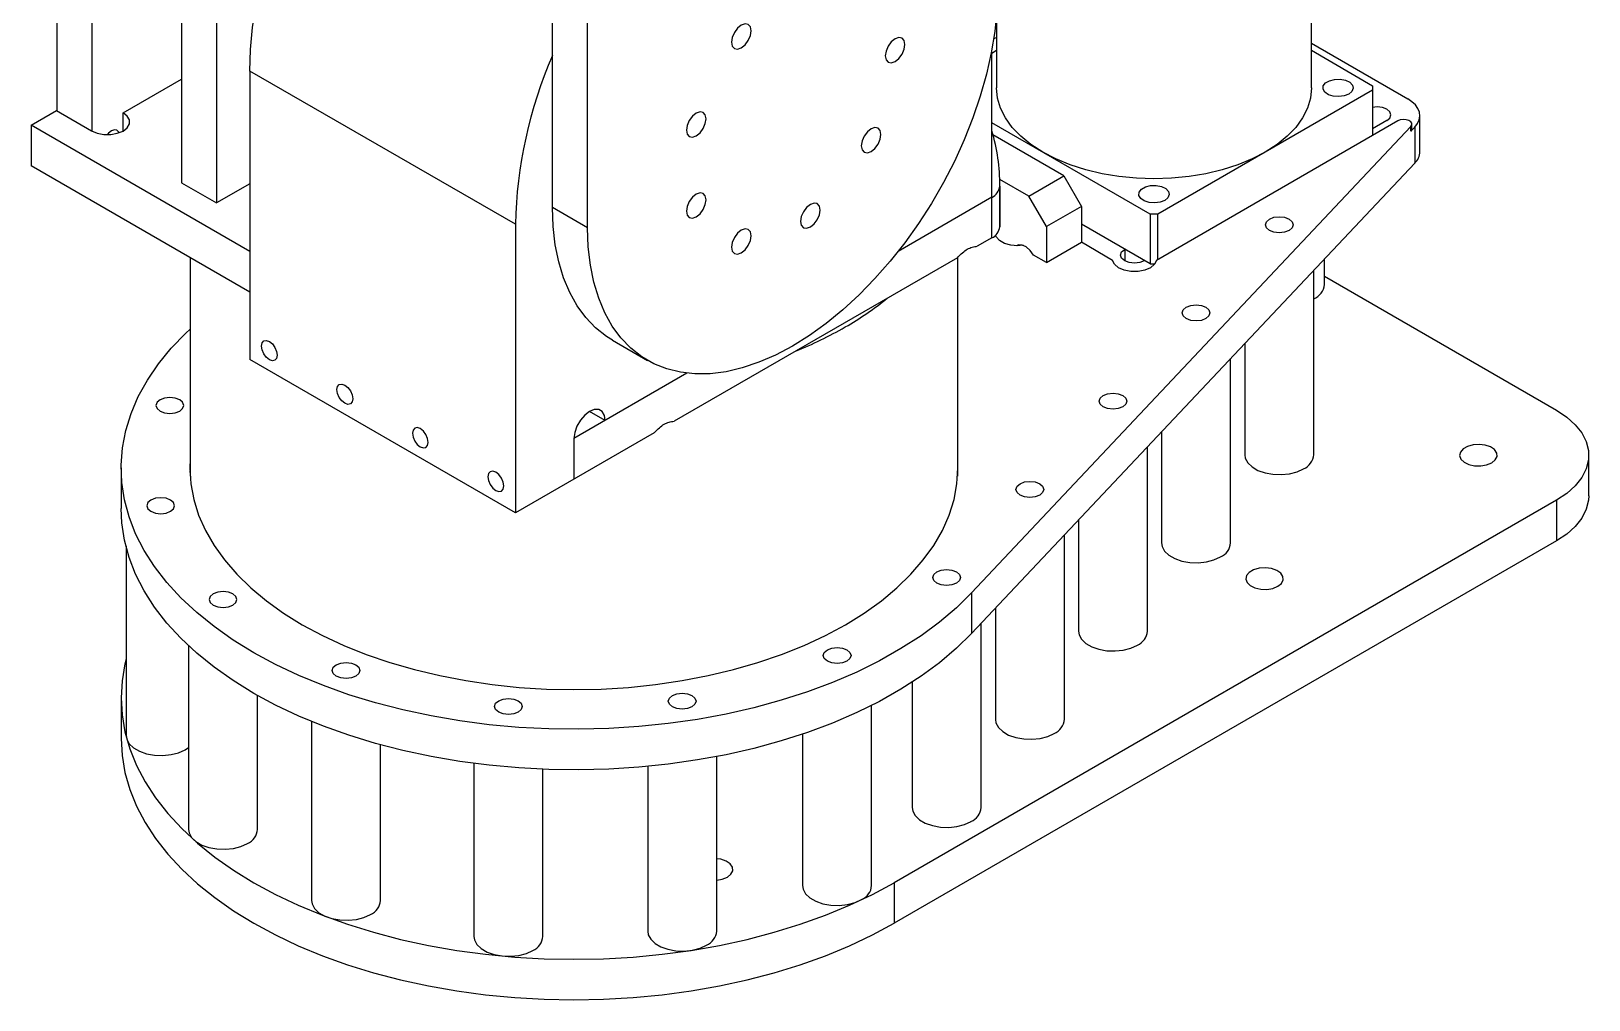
# Model space of a CAD drawing. Header units: millimetres. Extents: x -689 to -21, y -695 to 123.
# Drawn here: x -302.6 to -20.5, y -694.6 to -519.2 of the extents above; entities that cross this region are included whole.
import ezdxf

# ---------------------------------------------------------------- set-up
doc = ezdxf.new("R2010")
doc.units = ezdxf.units.MM

msp = doc.modelspace()

# ---------------------------------------------------------------- linework, layer by layer
at = {"color": 7, "linetype": 'Continuous', "lineweight": 25}
for p, q in [((-208.21, -551.1), (-208.21, -361.25)), ((-201.84, -554.77), (-201.84, -369.01)), ((-297.97, -488.67), (-297.97, -533.62)), ((-291.61, -492.34), (-291.61, -537.29)), ((-275.38, -501.71), (-275.38, -546.62)), ((-70.77, -529.46), (-70.77, -501.98)), ((-269.02, -505.38), (-269.02, -550.29)), ((-127.77, -516.15), (-127.77, -529.46)), ((-128.28, -520.5), (-127.77, -520.34)), ((-70.77, -521.35), (-53.33, -531.42)), ((-128.66, -523.15), (-127.77, -522.64)), ((-128.66, -556.62), (-128.66, -522.7)), ((-128.59, -523.11), (-128.66, -523.12)), ((-70.77, -522.64), (-59.67, -529.05)), ((-214.92, -554.16), (-263.01, -526.4)), ((-263.01, -526.4), (-263.01, -578.66)), ((-285.92, -533.96), (-275.38, -527.88)), ((-59.67, -529.86), (-98.56, -552.32)), ((-59.67, -529.05), (-59.67, -538.07)), ((-302.61, -536.21), (-298.04, -533.57)), ((-298.04, -533.57), (-291.68, -537.25)), ((-285.92, -537.23), (-285.92, -533.96)), ((-99.98, -552.32), (-128.66, -535.76)), ((-55.11, -535.44), (-98.83, -560.68)), ((-57.09, -535.38), (-59.67, -536.87)), ((-51.13, -541.01), (-51.13, -534.48)), ((-302.61, -536.21), (-302.61, -543.56)), ((-263.01, -559.07), (-302.61, -536.21)), ((-52.73, -536.46), (-132.29, -620.89)), ((-115.57, -545.4), (-128.43, -537.97)), ((-52.73, -537.28), (-52.73, -536.46)), ((-52.04, -536.55), (-52.73, -537.28)), ((-52.55, -536.86), (-52.55, -536.05)), ((-52.04, -536.55), (-52.04, -543.08)), ((-263.01, -566.42), (-302.61, -543.56)), ((-52.04, -543.08), (-132.29, -628.24)), ((-275.38, -546.62), (-269.02, -550.29)), ((-263.01, -546.82), (-269.02, -550.29)), ((-121.93, -549.07), (-127.2, -546.03)), ((-127.19, -554.19), (-127.19, -546.84)), ((-121.93, -549.07), (-115.57, -545.4)), ((-115.57, -545.4), (-112.39, -550.91)), ((-128.66, -549.27), (-145.6, -559.05)), ((-127.19, -547.25), (-127.19, -554.6)), ((-118.75, -554.58), (-121.93, -549.07)), ((-201.84, -554.77), (-208.21, -551.1)), ((-112.39, -550.91), (-118.75, -554.58)), ((-112.39, -550.91), (-112.39, -557.4)), ((-99.98, -552.32), (-99.98, -561.3)), ((-98.56, -552.32), (-99.98, -552.32)), ((-98.56, -560.52), (-98.56, -552.32)), ((-214.92, -554.16), (-214.92, -606.42)), ((-127.19, -554.6), (-127.19, -554.19)), ((-118.75, -554.58), (-118.75, -561.07)), ((-99.98, -561.3), (-112.39, -554.13)), ((-128.66, -556.62), (-131.27, -558.13)), ((-118.75, -561.07), (-112.39, -557.4)), ((-106.78, -560.68), (-112.42, -557.42)), ((-273.82, -560.18), (-273.82, -599.79)), ((-134.88, -560.21), (-186.16, -589.82)), ((-134.82, -599.79), (-134.82, -560.15)), ((-118.75, -561.07), (-121.09, -559.72)), ((-104.58, -558.7), (-104.53, -558.67)), ((-104.58, -558.7), (-104.58, -560.75)), ((-101.03, -560.75), (-100.98, -560.72)), ((-99.98, -561.3), (-99.11, -561.3)), ((-68.39, -565.05), (-68.39, -560.43)), ((-70.34, -595.88), (-70.34, -562.5)), ((-68.39, -563.55), (-26.38, -587.8)), ((-197.33, -575.14), (-190.97, -578.81)), ((-82.84, -575.76), (-82.84, -595.88)), ((-214.92, -606.42), (-263.01, -578.66)), ((-85.39, -611.85), (-85.39, -578.47)), ((-183.84, -581.13), (-204.32, -592.95)), ((-198.66, -589.68), (-201.49, -588.05)), ((-189.77, -591.9), (-214.92, -606.42)), ((-97.89, -591.74), (-97.89, -611.85)), ((-204.32, -592.95), (-204.32, -600.3)), ((-100.44, -627.82), (-100.44, -594.45)), ((-20.52, -603.32), (-20.52, -595.97)), ((-286.32, -598.26), (-286.32, -605.61)), ((-273.82, -598.38), (-273.85, -599.08)), ((-134.78, -599.08), (-134.82, -598.38)), ((-26.38, -604.13), (-146.34, -673.38)), ((-26.38, -604.13), (-26.38, -611.48)), ((-112.94, -607.71), (-112.94, -627.82)), ((-26.38, -611.48), (-146.34, -680.73)), ((-115.5, -643.8), (-115.5, -610.42)), ((-285.39, -612.45), (-285.31, -613.02)), ((-285.39, -612.73), (-285.39, -646.75)), ((-132.29, -620.89), (-132.29, -628.24)), ((-128, -623.68), (-128, -643.8)), ((-130.57, -659.76), (-130.57, -626.42)), ((-274.1, -630.48), (-274.1, -663.73)), ((-143.07, -637.09), (-143.07, -659.76)), ((-286.32, -639.91), (-286.32, -647.26)), ((-261.6, -663.73), (-261.6, -639.49)), ((-150.4, -673.89), (-150.4, -641.28)), ((-251.82, -644.2), (-251.82, -676.58)), ((-239.32, -676.58), (-239.32, -648.42)), ((-162.9, -646.47), (-162.9, -673.89)), ((-274.72, -649.3), (-274.1, -648.88)), ((-178.46, -682.15), (-178.46, -650.54)), ((-222.42, -651.78), (-222.42, -683.1)), ((-209.92, -683.1), (-209.92, -652.84)), ((-190.96, -652.32), (-190.96, -682.15)), ((-146.34, -673.38), (-146.34, -680.73))]:
    msp.add_line(p, q, dxfattribs=at)
at = {"color": 7, "linetype": 'Continuous', "lineweight": 25, "flags": 128}
for points in [[(-263.01, -526.4), (-262.88, -522.52), (-262.5, -518.51), (-261.87, -514.4), (-261, -510.21), (-259.88, -505.98), (-258.53, -501.72), (-256.95, -497.45), (-255.15, -493.21), (-253.15, -489.02), (-250.95, -484.91), (-248.57, -480.88), (-246.02, -476.99), (-243.32, -473.23), (-240.48, -469.64), (-237.52, -466.24), (-234.45, -463.04), (-231.3, -460.07), (-229.12, -458.19)], [(-127.72, -515.53), (-128.1, -519.26), (-128.73, -523.09), (-129.61, -526.99), (-130.72, -530.94), (-132.07, -534.9), (-133.64, -538.85), (-135.42, -542.76), (-137.41, -546.61), (-139.58, -550.37), (-141.92, -554.01), (-144.42, -557.51), (-147.05, -560.84), (-149.81, -563.99), (-152.67, -566.93), (-155.61, -569.64), (-158.61, -572.1), (-161.65, -574.3), (-164.72, -576.21), (-167.79, -577.83), (-170.83, -579.15), (-173.83, -580.16), (-176.77, -580.85), (-179.63, -581.21), (-182.39, -581.24), (-185.02, -580.95), (-187.52, -580.34), (-189.86, -579.4), (-192.03, -578.14), (-194.02, -576.59), (-195.8, -574.73), (-197.37, -572.59), (-198.72, -570.19), (-199.83, -567.53), (-200.71, -564.64), (-201.34, -561.54), (-201.72, -558.24), (-201.84, -554.77)], [(-174, -522.19), (-173.32, -521.64), (-172.74, -520.86), (-172.36, -519.98), (-172.22, -519.11), (-172.36, -518.41), (-172.74, -517.96), (-173.32, -517.85), (-174, -518.09), (-174.68, -518.64), (-175.26, -519.41), (-175.64, -520.3), (-175.78, -521.16), (-175.64, -521.87), (-175.26, -522.31), (-174.68, -522.43), (-174, -522.19)], [(-146.16, -524.68), (-145.48, -524.13), (-144.9, -523.35), (-144.52, -522.47), (-144.38, -521.6), (-144.52, -520.89), (-144.9, -520.45), (-145.48, -520.34), (-146.16, -520.58), (-146.84, -521.12), (-147.41, -521.9), (-147.8, -522.79), (-147.93, -523.65), (-147.8, -524.36), (-147.41, -524.8), (-146.84, -524.92), (-146.16, -524.68)], [(-119.42, -541.09), (-121.55, -539.71), (-123.4, -538.21), (-124.95, -536.6), (-126.17, -534.89), (-127.06, -533.12), (-127.59, -531.3), (-127.77, -529.46)], [(-70.77, -529.46), (-70.95, -531.3), (-71.48, -533.12), (-72.37, -534.89), (-73.59, -536.6), (-75.14, -538.21), (-76.99, -539.71), (-79.12, -541.09)], [(-63.99, -530.58), (-64.83, -530.91), (-65.81, -531.04), (-66.81, -530.96), (-67.69, -530.68), (-68.34, -530.23), (-68.66, -529.68), (-68.61, -529.09), (-68.21, -528.56), (-67.49, -528.15), (-66.57, -527.91), (-65.56, -527.88), (-64.6, -528.07), (-63.82, -528.44), (-63.33, -528.95), (-63.19, -529.53), (-63.42, -530.1), (-63.99, -530.58)], [(-57.09, -535.38), (-56.54, -534.91), (-56.35, -534.36), (-56.54, -533.8), (-57.09, -533.33), (-57.9, -533.02), (-58.87, -532.91), (-59.67, -532.98)], [(-52.04, -536.55), (-51.55, -535.92), (-51.25, -535.25), (-51.13, -534.55), (-51.21, -533.86), (-51.48, -533.19), (-51.93, -532.54), (-52.55, -531.95), (-53.33, -531.42)], [(-291.68, -537.25), (-290.66, -537.68), (-289.46, -537.9), (-288.2, -537.91), (-287, -537.68), (-285.97, -537.26), (-285.22, -536.67), (-284.82, -535.98), (-284.81, -535.25), (-285.19, -534.56), (-285.92, -533.96)], [(-182.16, -538.13), (-181.48, -537.58), (-180.91, -536.81), (-180.52, -535.92), (-180.39, -535.06), (-180.52, -534.35), (-180.91, -533.91), (-181.48, -533.79), (-182.16, -534.03), (-182.84, -534.58), (-183.42, -535.36), (-183.8, -536.24), (-183.94, -537.11), (-183.8, -537.81), (-183.42, -538.26), (-182.84, -538.37), (-182.16, -538.13)], [(-52.73, -536.46), (-52.56, -536.17), (-52.58, -535.86), (-52.78, -535.58), (-53.15, -535.35), (-53.62, -535.22), (-54.15, -535.18), (-54.67, -535.26), (-55.11, -535.44)], [(-286.71, -537.59), (-286.75, -537.49), (-287.06, -537.13), (-287.53, -537.04), (-288.07, -537.23), (-288.62, -537.67), (-288.85, -537.93)], [(-150.5, -540.96), (-149.82, -540.42), (-149.24, -539.64), (-148.86, -538.75), (-148.72, -537.89), (-148.86, -537.18), (-149.24, -536.74), (-149.82, -536.62), (-150.5, -536.86), (-151.18, -537.41), (-151.76, -538.19), (-152.14, -539.07), (-152.28, -539.94), (-152.14, -540.64), (-151.76, -541.09), (-151.18, -541.2), (-150.5, -540.96)], [(-52.55, -536.86), (-52.56, -536.99), (-52.73, -537.28)], [(-79.12, -541.09), (-81.5, -542.32), (-84.11, -543.39), (-86.9, -544.28), (-89.86, -544.99), (-92.93, -545.5), (-96.08, -545.81), (-99.27, -545.91), (-102.46, -545.81), (-105.61, -545.5), (-108.68, -544.99), (-111.64, -544.28), (-114.43, -543.39), (-117.04, -542.32), (-119.42, -541.09)], [(-97.33, -549.82), (-98.16, -550.15), (-99.14, -550.29), (-100.14, -550.2), (-101.03, -549.92), (-101.67, -549.47), (-101.99, -548.92), (-101.95, -548.34), (-101.54, -547.8), (-100.82, -547.39), (-99.9, -547.15), (-98.89, -547.13), (-97.93, -547.31), (-97.15, -547.69), (-96.66, -548.19), (-96.52, -548.77), (-96.75, -549.34), (-97.33, -549.82)], [(-182.16, -552.79), (-181.48, -552.25), (-180.91, -551.47), (-180.52, -550.58), (-180.39, -549.72), (-180.52, -549.01), (-180.91, -548.57), (-181.48, -548.46), (-182.16, -548.69), (-182.84, -549.24), (-183.42, -550.02), (-183.8, -550.91), (-183.94, -551.77), (-183.8, -552.48), (-183.42, -552.92), (-182.84, -553.03), (-182.16, -552.79)], [(-197.33, -575.14), (-198.4, -574.47), (-200.38, -572.91), (-202.16, -571.06), (-203.73, -568.92), (-205.08, -566.51), (-206.2, -563.86), (-207.07, -560.97), (-207.7, -557.86), (-208.08, -554.57), (-208.21, -551.1)], [(-161.5, -554.64), (-160.82, -554.09), (-160.24, -553.32), (-159.86, -552.43), (-159.72, -551.57), (-159.86, -550.86), (-160.24, -550.41), (-160.82, -550.3), (-161.5, -550.54), (-162.18, -551.09), (-162.75, -551.87), (-163.14, -552.75), (-163.27, -553.62), (-163.14, -554.32), (-162.75, -554.77), (-162.18, -554.88), (-161.5, -554.64)], [(-74.81, -555.26), (-75.63, -555.57), (-76.59, -555.68), (-77.55, -555.57), (-78.37, -555.26), (-78.91, -554.79), (-79.1, -554.23), (-78.91, -553.68), (-78.37, -553.21), (-77.55, -552.89), (-76.59, -552.78), (-75.63, -552.89), (-74.81, -553.21), (-74.27, -553.68), (-74.08, -554.23), (-74.27, -554.79), (-74.81, -555.26)], [(-174, -559.31), (-173.32, -558.77), (-172.74, -557.99), (-172.36, -557.1), (-172.22, -556.24), (-172.36, -555.53), (-172.74, -555.09), (-173.32, -554.98), (-174, -555.21), (-174.68, -555.76), (-175.26, -556.54), (-175.64, -557.43), (-175.78, -558.29), (-175.64, -559), (-175.26, -559.44), (-174.68, -559.55), (-174, -559.31)], [(-122.99, -557.95), (-123.98, -558.03), (-125.21, -557.93), (-126.33, -557.61), (-127.22, -557.11), (-127.8, -556.47), (-127.96, -556.12)], [(-121.09, -559.72), (-121.69, -558.89), (-122.4, -558.26), (-123.14, -557.91), (-123.81, -557.88), (-124.15, -558.03)], [(-98.83, -560.68), (-99.18, -561.39), (-99.91, -562.01), (-100.94, -562.45), (-102.16, -562.69), (-103.45, -562.69), (-104.67, -562.45), (-105.7, -562.01), (-106.43, -561.39), (-106.78, -560.68)], [(-101.03, -560.75), (-101.84, -561.06), (-102.81, -561.17), (-103.77, -561.06), (-104.58, -560.75), (-105.13, -560.28), (-105.32, -559.72), (-105.13, -559.17), (-104.58, -558.7)], [(-89.87, -571.23), (-90.68, -571.55), (-91.64, -571.66), (-92.6, -571.55), (-93.42, -571.23), (-93.96, -570.76), (-94.16, -570.21), (-93.96, -569.65), (-93.42, -569.18), (-92.6, -568.87), (-91.64, -568.76), (-90.68, -568.87), (-89.87, -569.18), (-89.32, -569.65), (-89.13, -570.21), (-89.32, -570.76), (-89.87, -571.23)], [(-132.29, -620.89), (-135.04, -623.59), (-138.11, -626.19), (-141.46, -628.66), (-145.09, -631), (-148.98, -633.2), (-153.11, -635.24), (-157.47, -637.12), (-162.04, -638.82), (-166.79, -640.35), (-171.71, -641.7), (-176.77, -642.85), (-181.95, -643.81), (-187.23, -644.56), (-192.58, -645.12), (-197.99, -645.46), (-203.43, -645.6), (-208.87, -645.53), (-214.28, -645.25), (-219.66, -644.77), (-224.97, -644.08), (-230.18, -643.19), (-235.29, -642.1), (-240.25, -640.82), (-245.06, -639.35), (-249.69, -637.7), (-254.12, -635.87), (-258.33, -633.88), (-262.3, -631.74), (-266.02, -629.44), (-269.46, -627.01), (-272.62, -624.46), (-275.48, -621.78), (-278.02, -619.01), (-280.25, -616.14), (-282.13, -613.2), (-283.68, -610.19), (-284.87, -607.12), (-285.71, -604.02), (-286.19, -600.89), (-286.31, -597.75), (-286.07, -594.61), (-285.47, -591.49), (-284.52, -588.4), (-283.21, -585.35), (-281.55, -582.36), (-279.55, -579.44), (-277.23, -576.6), (-274.58, -573.86), (-273.82, -573.14)], [(-259.47, -578.68), (-260.02, -578.24), (-260.48, -577.61), (-260.8, -576.9), (-260.9, -576.2), (-260.8, -575.63), (-260.48, -575.28), (-260.02, -575.18), (-259.47, -575.38), (-258.92, -575.82), (-258.46, -576.44), (-258.15, -577.16), (-258.04, -577.86), (-258.15, -578.43), (-258.46, -578.78), (-258.92, -578.87), (-259.47, -578.68)], [(-245.8, -586.57), (-246.35, -586.13), (-246.81, -585.51), (-247.12, -584.79), (-247.23, -584.09), (-247.12, -583.52), (-246.81, -583.17), (-246.35, -583.08), (-245.8, -583.27), (-245.25, -583.71), (-244.79, -584.34), (-244.48, -585.05), (-244.37, -585.75), (-244.48, -586.32), (-244.79, -586.67), (-245.25, -586.76), (-245.8, -586.57)], [(-275.71, -587.97), (-275.17, -587.5), (-274.97, -586.95), (-275.17, -586.39), (-275.71, -585.92), (-276.53, -585.61), (-277.49, -585.5), (-278.45, -585.61), (-279.26, -585.92), (-279.81, -586.39), (-280, -586.95), (-279.81, -587.5), (-279.26, -587.97), (-278.45, -588.29), (-277.49, -588.4), (-276.53, -588.29), (-275.71, -587.97)], [(-104.92, -587.2), (-105.73, -587.52), (-106.69, -587.63), (-107.66, -587.52), (-108.47, -587.2), (-109.02, -586.73), (-109.21, -586.18), (-109.02, -585.62), (-108.47, -585.15), (-107.66, -584.84), (-106.69, -584.73), (-105.73, -584.84), (-104.92, -585.15), (-104.37, -585.62), (-104.18, -586.18), (-104.37, -586.73), (-104.92, -587.2)], [(-198.66, -589.68), (-198.8, -588.75), (-199.2, -588.07), (-199.83, -587.71), (-200.62, -587.7), (-201.49, -588.05), (-202.36, -588.71), (-203.15, -589.63), (-203.78, -590.72), (-204.18, -591.86), (-204.32, -592.95)], [(-26.38, -587.8), (-24.51, -589.05), (-22.97, -590.44), (-21.78, -591.93), (-20.98, -593.51), (-20.57, -595.14), (-20.57, -596.79), (-20.98, -598.42), (-21.78, -600), (-22.97, -601.5), (-24.51, -602.89), (-26.38, -604.13)], [(-232.13, -594.47), (-231.58, -594.66), (-231.12, -594.57), (-230.81, -594.21), (-230.7, -593.64), (-230.81, -592.94), (-231.12, -592.23), (-231.58, -591.6), (-232.13, -591.16), (-232.68, -590.97), (-233.14, -591.06), (-233.45, -591.42), (-233.56, -591.99), (-233.45, -592.68), (-233.14, -593.4), (-232.68, -594.02), (-232.13, -594.47)], [(-38.12, -597.36), (-37.47, -596.83), (-37.15, -596.21), (-37.19, -595.57), (-37.6, -594.96), (-38.32, -594.47), (-39.29, -594.14), (-40.38, -594.01), (-41.49, -594.09), (-42.5, -594.37), (-43.29, -594.83), (-43.78, -595.41), (-43.92, -596.05), (-43.69, -596.68), (-43.12, -597.24), (-42.26, -597.65), (-41.22, -597.89), (-40.1, -597.92), (-39.03, -597.73), (-38.12, -597.36)], [(-273.82, -596.74), (-273.87, -598.26), (-273.69, -601.13), (-273.16, -603.98), (-272.28, -606.8), (-271.05, -609.58), (-269.48, -612.3), (-267.58, -614.94), (-265.36, -617.51), (-262.83, -619.97), (-260, -622.33), (-256.88, -624.56), (-253.5, -626.66), (-249.86, -628.61), (-246, -630.41), (-241.92, -632.04), (-237.65, -633.5), (-233.21, -634.79), (-228.62, -635.88), (-223.91, -636.79), (-219.1, -637.5), (-214.22, -638.01), (-209.28, -638.31), (-204.32, -638.42), (-199.36, -638.31), (-194.42, -638.01), (-189.53, -637.5), (-184.72, -636.79), (-180.01, -635.88), (-175.43, -634.79), (-170.99, -633.5), (-166.72, -632.04), (-162.64, -630.41), (-158.77, -628.61), (-155.14, -626.66)], [(-155.14, -626.66), (-151.76, -624.56), (-148.64, -622.33), (-145.81, -619.97), (-143.28, -617.51), (-141.05, -614.94), (-139.15, -612.3), (-137.59, -609.58), (-136.36, -606.8), (-135.48, -603.98), (-134.95, -601.13), (-134.77, -598.26), (-134.82, -596.74)], [(-82.84, -595.88), (-82.74, -596.53), (-82.29, -597.36), (-81.51, -598.1), (-80.44, -598.72), (-79.16, -599.17), (-77.72, -599.43), (-76.21, -599.48), (-74.73, -599.32), (-73.36, -598.96), (-72.17, -598.43)], [(-218.46, -602.36), (-217.91, -602.55), (-217.45, -602.46), (-217.14, -602.1), (-217.03, -601.53), (-217.14, -600.84), (-217.45, -600.12), (-217.91, -599.49), (-218.46, -599.05), (-219.01, -598.86), (-219.47, -598.95), (-219.78, -599.31), (-219.89, -599.88), (-219.78, -600.57), (-219.47, -601.29), (-219.01, -601.92), (-218.46, -602.36)], [(-119.97, -603.18), (-120.79, -603.49), (-121.75, -603.6), (-122.71, -603.49), (-123.52, -603.18), (-124.07, -602.71), (-124.26, -602.15), (-124.07, -601.6), (-123.52, -601.13), (-122.71, -600.81), (-121.75, -600.7), (-120.79, -600.81), (-119.97, -601.13), (-119.43, -601.6), (-119.23, -602.15), (-119.43, -602.71), (-119.97, -603.18)], [(-277.36, -606.13), (-276.81, -605.66), (-276.62, -605.11), (-276.81, -604.55), (-277.36, -604.08), (-278.17, -603.77), (-279.14, -603.66), (-280.1, -603.77), (-280.91, -604.08), (-281.46, -604.55), (-281.65, -605.11), (-281.46, -605.66), (-280.91, -606.13), (-280.1, -606.45), (-279.14, -606.56), (-278.17, -606.45), (-277.36, -606.13)], [(-20.52, -603.32), (-20.57, -604.14), (-20.98, -605.77), (-21.78, -607.35), (-22.97, -608.85), (-24.51, -610.24), (-26.38, -611.48)], [(-132.29, -628.24), (-135.04, -630.94), (-138.11, -633.54), (-141.46, -636.01), (-145.09, -638.35), (-148.98, -640.55), (-153.11, -642.59), (-157.47, -644.47), (-162.04, -646.17), (-166.79, -647.7), (-171.71, -649.05), (-176.77, -650.2), (-181.95, -651.16), (-187.23, -651.91), (-192.58, -652.46), (-197.99, -652.81), (-203.43, -652.95), (-208.87, -652.88), (-214.28, -652.6), (-219.66, -652.12), (-224.97, -651.43), (-230.18, -650.53), (-235.29, -649.45), (-240.25, -648.16), (-245.06, -646.69), (-249.69, -645.04), (-254.12, -643.22), (-258.33, -641.23), (-262.3, -639.09), (-266.02, -636.79), (-269.46, -634.36), (-272.62, -631.81), (-275.48, -629.13), (-278.02, -626.36), (-280.25, -623.49), (-282.13, -620.55), (-283.68, -617.53), (-284.87, -614.47), (-285.71, -611.37), (-286.19, -608.24), (-286.32, -605.61)], [(-97.89, -611.85), (-97.79, -612.5), (-97.34, -613.33), (-96.56, -614.07), (-95.5, -614.69), (-94.21, -615.14), (-92.77, -615.4), (-91.27, -615.45), (-89.78, -615.29), (-88.41, -614.94), (-87.22, -614.4)], [(-135.05, -619.14), (-135.86, -619.46), (-136.82, -619.57), (-137.79, -619.46), (-138.6, -619.14), (-139.15, -618.67), (-139.34, -618.12), (-139.15, -617.56), (-138.6, -617.09), (-137.79, -616.78), (-136.82, -616.67), (-135.86, -616.78), (-135.05, -617.09), (-134.5, -617.56), (-134.31, -618.12), (-134.5, -618.67), (-135.05, -619.14)], [(-76.84, -619.71), (-76.19, -619.18), (-75.87, -618.56), (-75.91, -617.92), (-76.32, -617.32), (-77.04, -616.82), (-78.01, -616.49), (-79.1, -616.36), (-80.21, -616.44), (-81.22, -616.72), (-82.01, -617.18), (-82.5, -617.76), (-82.64, -618.4), (-82.41, -619.03), (-81.84, -619.59), (-80.98, -620.01), (-79.94, -620.24), (-78.82, -620.27), (-77.75, -620.08), (-76.84, -619.71)], [(-266.07, -623.11), (-265.53, -622.64), (-265.33, -622.08), (-265.53, -621.53), (-266.07, -621.06), (-266.89, -620.74), (-267.85, -620.63), (-268.81, -620.74), (-269.62, -621.06), (-270.17, -621.53), (-270.36, -622.08), (-270.17, -622.64), (-269.62, -623.11), (-268.81, -623.42), (-267.85, -623.53), (-266.89, -623.42), (-266.07, -623.11)], [(-112.94, -627.82), (-112.84, -628.47), (-112.39, -629.3), (-111.61, -630.05), (-110.55, -630.66), (-109.26, -631.11), (-107.82, -631.37), (-106.32, -631.42), (-104.84, -631.27), (-103.46, -630.91), (-102.28, -630.37)], [(-154.87, -633.27), (-155.69, -633.59), (-156.65, -633.7), (-157.61, -633.59), (-158.42, -633.27), (-158.97, -632.8), (-159.16, -632.25), (-158.97, -631.69), (-158.42, -631.22), (-157.61, -630.91), (-156.65, -630.8), (-155.69, -630.91), (-154.87, -631.22), (-154.33, -631.69), (-154.13, -632.25), (-154.33, -632.8), (-154.87, -633.27)], [(-285.39, -632.79), (-285.62, -633.73), (-286.14, -636.81), (-286.32, -639.91), (-286.14, -643), (-285.62, -646.09), (-284.74, -649.14), (-283.52, -652.16), (-281.97, -655.12), (-280.08, -658.02), (-277.86, -660.85), (-275.33, -663.58), (-272.5, -666.21), (-269.37, -668.73), (-265.97, -671.12), (-262.3, -673.38), (-258.38, -675.5), (-254.24, -677.46), (-249.87, -679.27), (-245.32, -680.9), (-240.59, -682.36), (-235.7, -683.64), (-230.68, -684.73), (-225.54, -685.63), (-220.32, -686.34), (-215.02, -686.84), (-209.68, -687.14), (-204.32, -687.25), (-198.95, -687.14), (-193.61, -686.84), (-188.32, -686.34), (-183.09, -685.63), (-177.96, -684.73), (-172.94, -683.64), (-168.05, -682.36), (-163.32, -680.9), (-158.76, -679.27), (-154.4, -677.46), (-150.25, -675.5), (-146.34, -673.38)], [(-243.8, -635.97), (-244.61, -636.28), (-245.57, -636.39), (-246.54, -636.28), (-247.35, -635.97), (-247.9, -635.49), (-248.09, -634.94), (-247.9, -634.38), (-247.35, -633.91), (-246.54, -633.6), (-245.57, -633.49), (-244.61, -633.6), (-243.8, -633.91), (-243.25, -634.38), (-243.06, -634.94), (-243.25, -635.49), (-243.8, -635.97)], [(-214.39, -642.48), (-215.21, -642.8), (-216.17, -642.91), (-217.13, -642.8), (-217.94, -642.48), (-218.49, -642.01), (-218.68, -641.46), (-218.49, -640.9), (-217.94, -640.43), (-217.13, -640.12), (-216.17, -640.01), (-215.21, -640.12), (-214.39, -640.43), (-213.85, -640.9), (-213.66, -641.46), (-213.85, -642.01), (-214.39, -642.48)], [(-182.94, -641.53), (-183.75, -641.84), (-184.71, -641.95), (-185.67, -641.84), (-186.49, -641.53), (-187.03, -641.06), (-187.22, -640.5), (-187.03, -639.95), (-186.49, -639.48), (-185.67, -639.16), (-184.71, -639.05), (-183.75, -639.16), (-182.94, -639.48), (-182.39, -639.95), (-182.2, -640.5), (-182.39, -641.06), (-182.94, -641.53)], [(-128, -643.8), (-127.9, -644.45), (-127.45, -645.28), (-126.67, -646.02), (-125.6, -646.64), (-124.31, -647.09), (-122.87, -647.34), (-121.37, -647.4), (-119.89, -647.24), (-118.51, -646.88), (-117.33, -646.35)], [(-286.32, -647.26), (-286.14, -650.35), (-285.62, -653.44), (-284.74, -656.49), (-283.52, -659.51), (-281.97, -662.47), (-280.08, -665.37), (-277.86, -668.19), (-275.33, -670.93), (-272.5, -673.56), (-269.37, -676.07), (-265.97, -678.47), (-262.3, -680.73), (-258.38, -682.85), (-254.24, -684.81), (-249.87, -686.62), (-245.32, -688.25), (-240.59, -689.71), (-235.7, -690.99), (-230.68, -692.08), (-225.54, -692.98), (-220.32, -693.69), (-215.02, -694.19), (-209.68, -694.49), (-204.32, -694.59), (-198.95, -694.49), (-193.61, -694.19), (-188.32, -693.69), (-183.09, -692.98), (-177.96, -692.08), (-172.94, -690.99), (-168.05, -689.71), (-163.32, -688.25), (-158.76, -686.62), (-154.4, -684.81), (-150.25, -682.85), (-146.34, -680.73)], [(-285.39, -646.75), (-285.28, -647.4), (-284.83, -648.23), (-284.06, -648.97), (-282.99, -649.59), (-281.7, -650.04), (-280.26, -650.3), (-278.76, -650.35), (-277.28, -650.19), (-275.9, -649.84), (-274.72, -649.3)], [(-143.07, -659.76), (-142.97, -660.41), (-142.52, -661.24), (-141.74, -661.99), (-140.68, -662.6), (-139.39, -663.05), (-137.95, -663.31), (-136.45, -663.36), (-134.96, -663.21), (-133.59, -662.85), (-132.4, -662.31)], [(-274.1, -663.73), (-273.99, -664.38), (-273.55, -665.21), (-272.77, -665.95), (-271.7, -666.57), (-270.41, -667.02), (-268.97, -667.27), (-267.47, -667.33), (-265.99, -667.17), (-264.61, -666.81), (-263.43, -666.28)], [(-176.53, -672.36), (-175.88, -671.84), (-175.56, -671.22), (-175.61, -670.57), (-176.02, -669.97), (-176.74, -669.48), (-177.7, -669.15), (-178.46, -669.03)], [(-178.46, -672.92), (-177.44, -672.74), (-176.53, -672.36)], [(-162.9, -673.89), (-162.79, -674.54), (-162.35, -675.37), (-161.57, -676.12), (-160.5, -676.73), (-159.21, -677.18), (-157.77, -677.44), (-156.27, -677.49), (-154.79, -677.34), (-153.41, -676.98), (-152.23, -676.44)], [(-251.82, -676.58), (-251.72, -677.23), (-251.27, -678.06), (-250.49, -678.81), (-249.43, -679.42), (-248.14, -679.87), (-246.7, -680.13), (-245.2, -680.18), (-243.71, -680.03), (-242.34, -679.67), (-241.15, -679.13)], [(-190.96, -682.15), (-190.86, -682.8), (-190.41, -683.63), (-189.63, -684.37), (-188.57, -684.99), (-187.28, -685.44), (-185.84, -685.7), (-184.33, -685.75), (-182.85, -685.59), (-181.48, -685.24), (-180.29, -684.7)], [(-222.42, -683.1), (-222.32, -683.75), (-221.87, -684.58), (-221.09, -685.32), (-220.02, -685.94), (-218.73, -686.39), (-217.29, -686.65), (-215.79, -686.7), (-214.31, -686.54), (-212.93, -686.19), (-211.75, -685.65)]]:
    msp.add_lwpolyline(points, dxfattribs=at)
at = {"color": 7, "linetype": 'Continuous', "lineweight": 25}
for centre, radius, start, end in [((-133.38, -556.05), 81.56, 156.5446, 178.6704), ((-159.85, -546.89), 32.66, 359.3599, 17.2346), ((-54.1, -540.94), 2.97, 313.8071, 358.6282), ((-129.7, -546.97), 2.53, 294.4819, 353.6246), ((-129.7, -554.32), 2.53, 294.4819, 353.6246), ((-71.59, -564.7), 3.22, 292.8534, 353.7889), ((-183.29, -523.53), 56.68, 299.7396, 309.0613), ((-192.29, -507.95), 74.67, 292.1033, 299.8017), ((-73.36, -595.64), 3.03, 293.1381, 355.5417), ((-88.41, -611.61), 3.03, 293.1381, 355.5417), ((-103.47, -627.59), 3.03, 293.1381, 355.5417), ((-118.52, -643.56), 3.03, 293.1381, 355.5417), ((-133.6, -659.53), 3.03, 293.1381, 355.5417), ((-264.62, -663.49), 3.03, 293.1381, 355.5417), ((-153.42, -673.66), 3.03, 293.1381, 355.5417), ((-242.35, -676.35), 3.03, 293.1381, 355.5417), ((-181.48, -681.91), 3.03, 293.1381, 355.5417), ((-212.94, -682.86), 3.03, 293.1381, 355.5417)]:
    msp.add_arc(centre, radius, start, end, dxfattribs=at)
for points, knots in [([(-134.88, -560.21), (-134.57, -559.89), (-133.99, -559.29), (-133.08, -558.63), (-132.16, -558.23), (-131.58, -558.16), (-131.27, -558.13)], [0, 0, 0, 0, 0.26371, 0.500681, 0.736737, 1, 1, 1, 1]), ([(-189.77, -591.9), (-189.46, -591.58), (-188.89, -590.98), (-187.97, -590.32), (-187.05, -589.92), (-186.47, -589.85), (-186.16, -589.82)], [0, 0, 0, 0, 0.2628508, 0.4989191, 0.735878, 1, 1, 1, 1])]:
    msp.add_open_spline(points, degree=3, knots=knots, dxfattribs=at)

doc.saveas('drawing.dxf')
